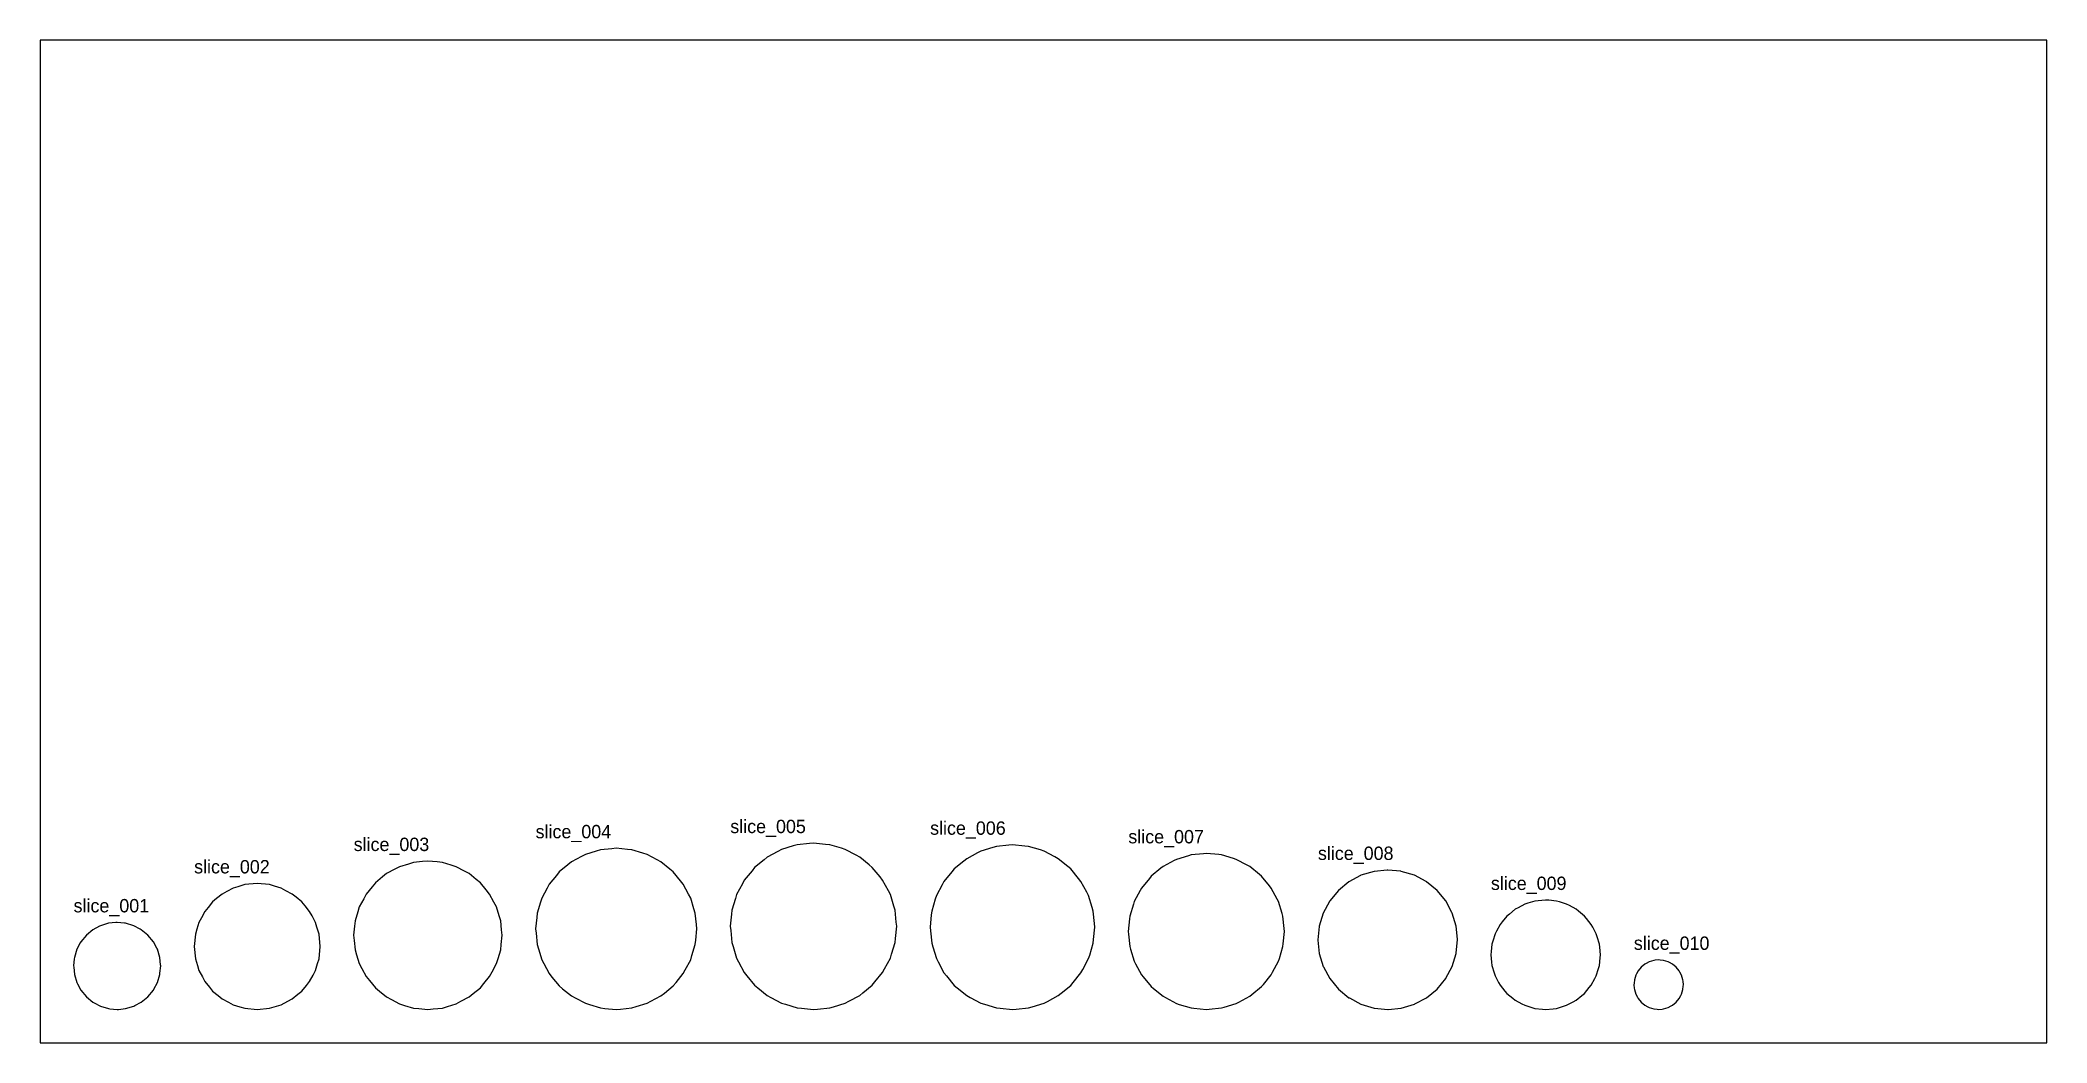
# Model space of a CAD drawing. Header units: metres. Extents: x 0 to 600, y 0 to 300.
import ezdxf

# ---------------------------------------------------------------- set-up
doc = ezdxf.new("R2010")
doc.units = ezdxf.units.M

msp = doc.modelspace()

# ---------------------------------------------------------------- linework, layer by layer
at = {"layer": 'sheet_boundary'}
for p, q in [((600, 300), (0, 300)), ((0, 300), (0, 0)), ((600, 0), (600, 300)), ((0, 0), (600, 0))]:
    msp.add_line(p, q, dxfattribs=at)
at = {"layer": 'slice_001'}
for p, q in [((22.648293, 36.008257), (20.481984, 35.794894)), ((23.022559, 36.045119), (22.648293, 36.008257)), ((25.188868, 35.831756), (23.022559, 36.045119)), ((12.194697, 30.257505), (12.017415, 29.925835)), ((13.814219, 32.230899), (12.194697, 30.257505)), ((15.787613, 33.850422), (13.814219, 32.230899)), ((17.707371, 34.876554), (15.787613, 33.850422)), ((18.039042, 35.053835), (17.707371, 34.876554)), ((20.481984, 35.794894), (18.039042, 35.053835)), ((25.563135, 35.794894), (25.188868, 35.831756)), ((28.006077, 35.053835), (25.563135, 35.794894)), ((29.925835, 34.027703), (28.006077, 35.053835)), ((30.257505, 33.850422), (29.925835, 34.027703)), ((32.230899, 32.230899), (30.257505, 33.850422)), ((33.850422, 30.257505), (32.230899, 32.230899)), ((34.876554, 28.337747), (33.850422, 30.257505)), ((10.213363, 25.188868), (10, 23.022559)), ((10.250225, 25.563135), (10.213363, 25.188868)), ((10.991283, 28.006077), (10.250225, 25.563135)), ((12.017415, 29.925835), (10.991283, 28.006077)), ((35.053835, 28.006077), (34.876554, 28.337747)), ((35.794894, 25.563135), (35.053835, 28.006077)), ((36.008257, 23.396825), (35.794894, 25.563135)), ((10, 23.022559), (10.036862, 22.648293)), ((10.036862, 22.648293), (10.250225, 20.481984)), ((10.250225, 20.481984), (10.991283, 18.039042)), ((10.991283, 18.039042), (11.168565, 17.707371)), ((34.027703, 16.119283), (35.053835, 18.039042)), ((35.053835, 18.039042), (35.794894, 20.481984)), ((35.794894, 20.481984), (35.831756, 20.85625)), ((35.831756, 20.85625), (36.045119, 23.022559)), ((36.045119, 23.022559), (36.008257, 23.396825)), ((11.168565, 17.707371), (12.194697, 15.787613)), ((12.194697, 15.787613), (13.814219, 13.814219)), ((13.814219, 13.814219), (15.787613, 12.194697)), ((15.787613, 12.194697), (16.119283, 12.017415)), ((16.119283, 12.017415), (18.039042, 10.991283)), ((28.337747, 11.168565), (30.257505, 12.194697)), ((30.257505, 12.194697), (32.230899, 13.814219)), ((32.230899, 13.814219), (33.850422, 15.787613)), ((33.850422, 15.787613), (34.027703, 16.119283)), ((18.039042, 10.991283), (20.481984, 10.250225)), ((20.481984, 10.250225), (20.85625, 10.213363)), ((20.85625, 10.213363), (23.022559, 10)), ((23.022559, 10), (23.396825, 10.036862)), ((23.396825, 10.036862), (25.563135, 10.250225)), ((25.563135, 10.250225), (28.006077, 10.991283)), ((28.006077, 10.991283), (28.337747, 11.168565))]:
    msp.add_line(p, q, dxfattribs=at)
at = {"layer": 'slice_002'}
for p, q in [((51.565959, 42.177815), (50.196001, 40.508517)), ((52.753023, 43.152013), (51.565959, 42.177815)), ((54.422321, 44.521971), (52.753023, 43.152013)), ((55.776632, 45.245865), (54.422321, 44.521971)), ((57.681121, 46.263835), (55.776632, 45.245865)), ((59.150635, 46.709608), (57.681121, 46.263835)), ((61.217125, 47.336471), (59.150635, 46.709608)), ((64.894446, 47.698656), (61.217125, 47.336471)), ((68.571768, 47.336471), (64.894446, 47.698656)), ((70.041281, 46.890698), (68.571768, 47.336471)), ((72.107772, 46.263835), (70.041281, 46.890698)), ((73.462083, 45.539941), (72.107772, 46.263835)), ((75.366572, 44.521971), (73.462083, 45.539941)), ((76.553636, 43.547773), (75.366572, 44.521971)), ((78.222934, 42.177815), (76.553636, 43.547773)), ((79.197132, 40.990752), (78.222934, 42.177815)), ((47.479939, 36.062653), (46.853076, 33.996163)), ((48.203833, 37.416965), (47.479939, 36.062653)), ((49.221803, 39.321453), (48.203833, 37.416965)), ((50.196001, 40.508517), (49.221803, 39.321453)), ((80.56709, 39.321453), (79.197132, 40.990752)), ((81.290984, 37.967142), (80.56709, 39.321453)), ((82.308954, 36.062653), (81.290984, 37.967142)), ((82.754726, 34.59314), (82.308954, 36.062653)), ((46.407304, 32.526649), (46.045119, 28.849328)), ((46.853076, 33.996163), (46.407304, 32.526649)), ((83.381589, 32.526649), (82.754726, 34.59314)), ((83.743774, 28.849328), (83.381589, 32.526649)), ((46.045119, 28.849328), (46.407304, 25.172007)), ((46.407304, 25.172007), (47.034167, 23.105516)), ((82.935817, 23.702493), (83.381589, 25.172007)), ((83.381589, 25.172007), (83.743774, 28.849328)), ((47.034167, 23.105516), (47.479939, 21.636003)), ((47.479939, 21.636003), (48.497909, 19.731514)), ((48.497909, 19.731514), (49.221803, 18.377203)), ((49.221803, 18.377203), (50.591761, 16.707904)), ((79.592892, 17.190139), (80.56709, 18.377203)), ((80.56709, 18.377203), (81.58506, 20.281691)), ((81.58506, 20.281691), (82.308954, 21.636003)), ((82.308954, 21.636003), (82.935817, 23.702493)), ((50.591761, 16.707904), (51.565959, 15.52084)), ((51.565959, 15.52084), (53.235257, 14.150883)), ((53.235257, 14.150883), (54.422321, 13.176685)), ((54.422321, 13.176685), (56.32681, 12.158715)), ((56.32681, 12.158715), (57.681121, 11.43482)), ((72.107772, 11.43482), (74.012261, 12.452791)), ((74.012261, 12.452791), (75.366572, 13.176685)), ((75.366572, 13.176685), (77.03587, 14.546643)), ((77.03587, 14.546643), (78.222934, 15.52084)), ((78.222934, 15.52084), (79.592892, 17.190139)), ((57.681121, 11.43482), (59.747612, 10.807958)), ((59.747612, 10.807958), (61.217125, 10.362185)), ((61.217125, 10.362185), (64.894446, 10)), ((64.894446, 10), (68.571768, 10.362185)), ((68.571768, 10.362185), (70.638258, 10.989048)), ((70.638258, 10.989048), (72.107772, 11.43482))]:
    msp.add_line(p, q, dxfattribs=at)
at = {"layer": 'slice_003'}
for p, q in [((114.362227, 54.239387), (111.610719, 53.968387)), ((115.941227, 54.394905), (114.362227, 54.239387)), ((118.692735, 54.123906), (115.941227, 54.394905)), ((120.271735, 53.968387), (118.692735, 54.123906)), ((102.382494, 49.647405), (100.245258, 47.893421)), ((103.608984, 50.653959), (102.382494, 49.647405)), ((106.047338, 51.957287), (103.608984, 50.653959)), ((107.44663, 52.705224), (106.047338, 51.957287)), ((110.092399, 53.507809), (107.44663, 52.705224)), ((111.610719, 53.968387), (110.092399, 53.507809)), ((122.917504, 53.165802), (120.271735, 53.968387)), ((124.435824, 52.705224), (122.917504, 53.165802)), ((126.874178, 51.401896), (124.435824, 52.705224)), ((128.27347, 50.653959), (126.874178, 51.401896)), ((130.410706, 48.899975), (128.27347, 50.653959)), ((131.637196, 47.893421), (130.410706, 48.899975)), ((96.736784, 43.130404), (95.433456, 40.69205)), ((97.484721, 44.529696), (96.736784, 43.130404)), ((99.238704, 46.666932), (97.484721, 44.529696)), ((100.245258, 47.893421), (99.238704, 46.666932)), ((133.391179, 45.756186), (131.637196, 47.893421)), ((134.397733, 44.529696), (133.391179, 45.756186)), ((135.701061, 42.091342), (134.397733, 44.529696)), ((136.448998, 40.69205), (135.701061, 42.091342)), ((94.170292, 36.527961), (94.014774, 34.948961)), ((94.972878, 39.173729), (94.170292, 36.527961)), ((95.433456, 40.69205), (94.972878, 39.173729)), ((137.251584, 38.046281), (136.448998, 40.69205)), ((137.712162, 36.527961), (137.251584, 38.046281)), ((137.983161, 33.776453), (137.712162, 36.527961)), ((94.014774, 34.948961), (93.743774, 32.197453)), ((93.743774, 32.197453), (93.899293, 30.618452)), ((93.899293, 30.618452), (94.170292, 27.866944)), ((137.86768, 29.445945), (138.13868, 32.197453)), ((138.13868, 32.197453), (137.983161, 33.776453)), ((94.170292, 27.866944), (94.63087, 26.348624)), ((94.63087, 26.348624), (95.433456, 23.702856)), ((136.448998, 23.702856), (136.909576, 25.221176)), ((136.909576, 25.221176), (137.712162, 27.866944)), ((137.712162, 27.866944), (137.86768, 29.445945)), ((95.433456, 23.702856), (96.181393, 22.303564)), ((96.181393, 22.303564), (97.484721, 19.865209)), ((97.484721, 19.865209), (98.491275, 18.63872)), ((98.491275, 18.63872), (100.245258, 16.501484)), ((132.64375, 17.727973), (134.397733, 19.865209)), ((134.397733, 19.865209), (135.14567, 21.264501)), ((135.14567, 21.264501), (136.448998, 23.702856)), ((100.245258, 16.501484), (101.471748, 15.49493)), ((101.471748, 15.49493), (103.608984, 13.740946)), ((103.608984, 13.740946), (105.008276, 12.99301)), ((105.008276, 12.99301), (107.44663, 11.689681)), ((124.435824, 11.689681), (125.835116, 12.437618)), ((125.835116, 12.437618), (128.27347, 13.740946)), ((128.27347, 13.740946), (129.49996, 14.7475)), ((129.49996, 14.7475), (131.637196, 16.501484)), ((131.637196, 16.501484), (132.64375, 17.727973)), ((107.44663, 11.689681), (108.96495, 11.229104)), ((108.96495, 11.229104), (111.610719, 10.426518)), ((111.610719, 10.426518), (113.189719, 10.271)), ((113.189719, 10.271), (115.941227, 10)), ((115.941227, 10), (117.520227, 10.155518)), ((117.520227, 10.155518), (120.271735, 10.426518)), ((120.271735, 10.426518), (121.790055, 10.887096)), ((121.790055, 10.887096), (124.435824, 11.689681))]:
    msp.add_line(p, q, dxfattribs=at)
at = {"layer": 'slice_004'}
for p, q in [((158.850867, 54.144307), (157.826383, 53.303535)), ((161.84917, 55.746933), (158.850867, 54.144307)), ((163.017994, 56.371683), (161.84917, 55.746933)), ((166.271343, 57.358576), (163.017994, 56.371683)), ((167.539591, 57.743295), (166.271343, 57.358576)), ((170.922961, 58.076528), (167.539591, 57.743295)), ((172.241895, 58.206431), (170.922961, 58.076528)), ((175.625265, 57.873198), (172.241895, 58.206431)), ((176.944199, 57.743295), (175.625265, 57.873198)), ((180.197548, 56.756402), (176.944199, 57.743295)), ((181.465796, 56.371683), (180.197548, 56.756402)), ((184.4641, 54.769056), (181.465796, 56.371683)), ((185.632924, 54.144307), (184.4641, 54.769056)), ((188.260959, 51.987533), (185.632924, 54.144307)), ((154.357577, 50.122279), (152.200804, 47.494244)), ((155.198349, 51.146762), (154.357577, 50.122279)), ((157.826383, 53.303535), (155.198349, 51.146762)), ((189.285442, 51.146762), (188.260959, 51.987533)), ((191.442215, 48.518727), (189.285442, 51.146762)), ((192.282986, 47.494244), (191.442215, 48.518727)), ((149.588708, 42.058869), (148.601816, 38.80552)), ((149.973427, 43.327117), (149.588708, 42.058869)), ((151.576054, 46.32542), (149.973427, 43.327117)), ((152.200804, 47.494244), (151.576054, 46.32542)), ((193.885613, 44.495941), (192.282986, 47.494244)), ((194.510363, 43.327117), (193.885613, 44.495941)), ((195.497255, 40.073768), (194.510363, 43.327117)), ((148.471913, 37.486586), (148.13868, 34.103216)), ((148.601816, 38.80552), (148.471913, 37.486586)), ((195.881974, 38.80552), (195.497255, 40.073768)), ((196.215207, 35.42215), (195.881974, 38.80552)), ((148.13868, 34.103216), (148.268583, 32.784281)), ((148.268583, 32.784281), (148.601816, 29.400911)), ((195.881974, 29.400911), (196.011878, 30.719846)), ((196.011878, 30.719846), (196.345111, 34.103216)), ((196.345111, 34.103216), (196.215207, 35.42215)), ((148.601816, 29.400911), (148.986535, 28.132663)), ((148.986535, 28.132663), (149.973427, 24.879314)), ((149.973427, 24.879314), (150.598177, 23.71049)), ((192.907736, 21.881011), (194.510363, 24.879314)), ((194.510363, 24.879314), (194.895082, 26.147563)), ((194.895082, 26.147563), (195.881974, 29.400911)), ((150.598177, 23.71049), (152.200804, 20.712187)), ((152.200804, 20.712187), (153.041576, 19.687704)), ((153.041576, 19.687704), (155.198349, 17.059669)), ((189.285442, 17.059669), (190.126213, 18.084152)), ((190.126213, 18.084152), (192.282986, 20.712187)), ((192.282986, 20.712187), (192.907736, 21.881011)), ((155.198349, 17.059669), (156.222832, 16.218898)), ((156.222832, 16.218898), (158.850867, 14.062125)), ((158.850867, 14.062125), (160.019691, 13.437375)), ((160.019691, 13.437375), (163.017994, 11.834748)), ((181.465796, 11.834748), (182.63462, 12.459498)), ((182.63462, 12.459498), (185.632924, 14.062125)), ((185.632924, 14.062125), (186.657407, 14.902896)), ((186.657407, 14.902896), (189.285442, 17.059669)), ((163.017994, 11.834748), (164.286242, 11.450029)), ((164.286242, 11.450029), (167.539591, 10.463137)), ((167.539591, 10.463137), (168.858525, 10.333233)), ((168.858525, 10.333233), (172.241895, 10)), ((172.241895, 10), (173.560829, 10.129904)), ((173.560829, 10.129904), (176.944199, 10.463137)), ((176.944199, 10.463137), (178.212448, 10.847856)), ((178.212448, 10.847856), (181.465796, 11.834748))]:
    msp.add_line(p, q, dxfattribs=at)
at = {"layer": 'slice_005'}
for p, q in [((216.448858, 54.779743), (213.631382, 52.4675)), ((217.40114, 55.561261), (216.448858, 54.779743)), ((220.615574, 57.279412), (217.40114, 55.561261)), ((221.702024, 57.860132), (220.615574, 57.279412)), ((225.189889, 58.918164), (221.702024, 57.860132)), ((226.368757, 59.275769), (225.189889, 58.918164)), ((229.996015, 59.633023), (226.368757, 59.275769)), ((231.221997, 59.753772), (229.996015, 59.633023)), ((234.849254, 59.396518), (231.221997, 59.753772)), ((236.075236, 59.275769), (234.849254, 59.396518)), ((239.563101, 58.217737), (236.075236, 59.275769)), ((240.741969, 57.860132), (239.563101, 58.217737)), ((243.956403, 56.141981), (240.741969, 57.860132)), ((245.042854, 55.561261), (243.956403, 56.141981)), ((247.860329, 53.249018), (245.042854, 55.561261)), ((210.537621, 48.697743), (209.956901, 47.611292)), ((212.849864, 51.515218), (210.537621, 48.697743)), ((213.631382, 52.4675), (212.849864, 51.515218)), ((248.812611, 52.4675), (247.860329, 53.249018)), ((251.124854, 49.650025), (248.812611, 52.4675)), ((251.906372, 48.697743), (251.124854, 49.650025)), ((253.624522, 45.483309), (251.906372, 48.697743)), ((207.881145, 43.21799), (206.823113, 39.730125)), ((208.238751, 44.396858), (207.881145, 43.21799)), ((209.956901, 47.611292), (208.238751, 44.396858)), ((254.205243, 44.396858), (253.624522, 45.483309)), ((255.263275, 40.908993), (254.205243, 44.396858)), ((206.702364, 38.504144), (206.345111, 34.876886)), ((206.823113, 39.730125), (206.702364, 38.504144)), ((255.62088, 39.730125), (255.263275, 40.908993)), ((255.978134, 36.102868), (255.62088, 39.730125)), ((256.098882, 34.876886), (255.978134, 36.102868)), ((206.345111, 34.876886), (206.46586, 33.650904)), ((206.46586, 33.650904), (206.823113, 30.023646)), ((206.823113, 30.023646), (207.180719, 28.844778)), ((254.562848, 26.535781), (255.62088, 30.023646)), ((255.62088, 30.023646), (255.741629, 31.249628)), ((255.741629, 31.249628), (256.098882, 34.876886)), ((207.180719, 28.844778), (208.238751, 25.356914)), ((208.238751, 25.356914), (208.819471, 24.270463)), ((208.819471, 24.270463), (210.537621, 21.056029)), ((252.487092, 22.14248), (254.205243, 25.356914)), ((254.205243, 25.356914), (254.562848, 26.535781)), ((210.537621, 21.056029), (211.319139, 20.103747)), ((211.319139, 20.103747), (213.631382, 17.286271)), ((248.812611, 17.286271), (249.594129, 18.238553)), ((249.594129, 18.238553), (251.906372, 21.056029)), ((251.906372, 21.056029), (252.487092, 22.14248)), ((213.631382, 17.286271), (214.583664, 16.504753)), ((214.583664, 16.504753), (217.40114, 14.192511)), ((217.40114, 14.192511), (218.487591, 13.61179)), ((218.487591, 13.61179), (221.702024, 11.89364)), ((240.741969, 11.89364), (241.82842, 12.47436)), ((241.82842, 12.47436), (245.042854, 14.192511)), ((245.042854, 14.192511), (245.995136, 14.974028)), ((245.995136, 14.974028), (248.812611, 17.286271)), ((221.702024, 11.89364), (222.880892, 11.536034)), ((222.880892, 11.536034), (226.368757, 10.478002)), ((226.368757, 10.478002), (227.594739, 10.357253)), ((227.594739, 10.357253), (231.221997, 10)), ((231.221997, 10), (232.447978, 10.120749)), ((232.447978, 10.120749), (236.075236, 10.478002)), ((236.075236, 10.478002), (237.254104, 10.835608)), ((237.254104, 10.835608), (240.741969, 11.89364))]:
    msp.add_line(p, q, dxfattribs=at)
at = {"layer": 'slice_006'}
for p, q in [((276.169882, 54.391716), (273.313036, 52.047162)), ((277.04548, 55.110301), (276.169882, 54.391716)), ((280.304833, 56.852461), (277.04548, 55.110301)), ((281.303795, 57.386418), (280.304833, 56.852461)), ((284.840399, 58.459235), (281.303795, 57.386418)), ((285.924337, 58.788044), (284.840399, 58.459235)), ((289.602282, 59.15029), (285.924337, 58.788044)), ((290.72954, 59.261315), (289.602282, 59.15029)), ((294.407485, 58.899069), (290.72954, 59.261315)), ((295.534743, 58.788044), (294.407485, 58.899069)), ((299.071346, 57.715227), (295.534743, 58.788044)), ((300.155284, 57.386418), (299.071346, 57.715227)), ((303.414637, 55.644258), (300.155284, 57.386418)), ((304.4136, 55.110301), (303.414637, 55.644258)), ((307.270446, 52.765747), (304.4136, 55.110301)), ((270.249897, 48.314717), (269.71594, 47.315754)), ((272.59445, 51.171563), (270.249897, 48.314717)), ((273.313036, 52.047162), (272.59445, 51.171563)), ((308.146044, 52.047162), (307.270446, 52.765747)), ((310.490598, 49.190316), (308.146044, 52.047162)), ((311.209183, 48.314717), (310.490598, 49.190316)), ((312.951344, 45.055365), (311.209183, 48.314717)), ((267.64497, 42.972464), (266.572154, 39.43586)), ((267.973779, 44.056402), (267.64497, 42.972464)), ((269.71594, 47.315754), (267.973779, 44.056402)), ((313.485301, 44.056402), (312.951344, 45.055365)), ((314.558117, 40.519799), (313.485301, 44.056402)), ((266.461129, 38.308603), (266.098882, 34.630657)), ((266.572154, 39.43586), (266.461129, 38.308603)), ((314.886926, 39.43586), (314.558117, 40.519799)), ((315.249172, 35.757915), (314.886926, 39.43586)), ((266.098882, 34.630657), (266.209908, 33.5034)), ((266.209908, 33.5034), (266.572154, 29.825455)), ((314.886926, 29.825455), (314.997951, 30.952712)), ((314.997951, 30.952712), (315.360197, 34.630657)), ((315.360197, 34.630657), (315.249172, 35.757915)), ((266.572154, 29.825455), (266.900963, 28.741516)), ((266.900963, 28.741516), (267.973779, 25.204913)), ((267.973779, 25.204913), (268.507736, 24.20595)), ((268.507736, 24.20595), (270.249897, 20.946598)), ((311.74314, 21.945561), (313.485301, 25.204913)), ((313.485301, 25.204913), (313.81411, 26.288851)), ((313.81411, 26.288851), (314.886926, 29.825455)), ((270.249897, 20.946598), (270.968482, 20.070999)), ((270.968482, 20.070999), (273.313036, 17.214153)), ((308.146044, 17.214153), (308.864629, 18.089752)), ((308.864629, 18.089752), (311.209183, 20.946598)), ((311.209183, 20.946598), (311.74314, 21.945561)), ((273.313036, 17.214153), (274.188634, 16.495568)), ((274.188634, 16.495568), (277.04548, 14.151014)), ((277.04548, 14.151014), (278.044443, 13.617057)), ((278.044443, 13.617057), (281.303795, 11.874897)), ((300.155284, 11.874897), (301.154247, 12.408854)), ((301.154247, 12.408854), (304.4136, 14.151014)), ((304.4136, 14.151014), (305.289198, 14.869599)), ((305.289198, 14.869599), (308.146044, 17.214153)), ((281.303795, 11.874897), (282.387734, 11.546088)), ((282.387734, 11.546088), (285.924337, 10.473271)), ((285.924337, 10.473271), (287.051595, 10.362246)), ((287.051595, 10.362246), (290.72954, 10)), ((290.72954, 10), (291.856798, 10.111025)), ((291.856798, 10.111025), (295.534743, 10.473271)), ((295.534743, 10.473271), (296.618681, 10.80208)), ((296.618681, 10.80208), (300.155284, 11.874897))]:
    msp.add_line(p, q, dxfattribs=at)
at = {"layer": 'slice_007'}
for p, q in [((339.032798, 54.517908), (335.735344, 52.755381)), ((339.77136, 54.912677), (339.032798, 54.517908)), ((343.349306, 55.998036), (339.77136, 54.912677)), ((344.150692, 56.241134), (343.349306, 55.998036)), ((347.871633, 56.607614), (344.150692, 56.241134)), ((348.705046, 56.689698), (347.871633, 56.607614)), ((352.425987, 56.323218), (348.705046, 56.689698)), ((353.259401, 56.241134), (352.425987, 56.323218)), ((356.837347, 55.155775), (353.259401, 56.241134)), ((357.638733, 54.912677), (356.837347, 55.155775)), ((360.936188, 53.15015), (357.638733, 54.912677)), ((331.666475, 49.204795), (329.294515, 46.314552)), ((332.197746, 49.85215), (331.666475, 49.204795)), ((335.087989, 52.22411), (332.197746, 49.85215)), ((335.735344, 52.755381), (335.087989, 52.22411)), ((361.674749, 52.755381), (360.936188, 53.15015)), ((364.564992, 50.38342), (361.674749, 52.755381)), ((365.212347, 49.85215), (364.564992, 50.38342)), ((367.584308, 46.961906), (365.212347, 49.85215)), ((327.137218, 42.278536), (326.894121, 41.47715)), ((328.899745, 45.57599), (327.137218, 42.278536)), ((329.294515, 46.314552), (328.899745, 45.57599)), ((368.115578, 46.314552), (367.584308, 46.961906)), ((369.878105, 43.017097), (368.115578, 46.314552)), ((370.272874, 42.278536), (369.878105, 43.017097)), ((371.358233, 38.700589), (370.272874, 42.278536)), ((325.726678, 37.06579), (325.360197, 33.344849)), ((325.808762, 37.899203), (325.726678, 37.06579)), ((326.894121, 41.47715), (325.808762, 37.899203)), ((371.601331, 37.899203), (371.358233, 38.700589)), ((371.967811, 34.178263), (371.601331, 37.899203)), ((325.360197, 33.344849), (325.442282, 32.511435)), ((325.442282, 32.511435), (325.808762, 28.790495)), ((371.683415, 29.623908), (372.049895, 33.344849)), ((372.049895, 33.344849), (371.967811, 34.178263)), ((325.808762, 28.790495), (326.05186, 27.989109)), ((326.05186, 27.989109), (327.137218, 24.411162)), ((327.137218, 24.411162), (327.531988, 23.672601)), ((368.510347, 21.113708), (370.272874, 24.411162)), ((370.272874, 24.411162), (370.515972, 25.212548)), ((370.515972, 25.212548), (371.601331, 28.790495)), ((371.601331, 28.790495), (371.683415, 29.623908)), ((327.531988, 23.672601), (329.294515, 20.375146)), ((329.294515, 20.375146), (329.825785, 19.727792)), ((329.825785, 19.727792), (332.197746, 16.837548)), ((365.743617, 17.484903), (368.115578, 20.375146)), ((368.115578, 20.375146), (368.510347, 21.113708)), ((332.197746, 16.837548), (332.8451, 16.306278)), ((332.8451, 16.306278), (335.735344, 13.934318)), ((335.735344, 13.934318), (336.473905, 13.539548)), ((336.473905, 13.539548), (339.77136, 11.777021)), ((357.638733, 11.777021), (358.377295, 12.171791)), ((358.377295, 12.171791), (361.674749, 13.934318)), ((361.674749, 13.934318), (362.322104, 14.465588)), ((362.322104, 14.465588), (365.212347, 16.837548)), ((365.212347, 16.837548), (365.743617, 17.484903)), ((339.77136, 11.777021), (340.572746, 11.533923)), ((340.572746, 11.533923), (344.150692, 10.448565)), ((344.150692, 10.448565), (344.984106, 10.36648)), ((344.984106, 10.36648), (348.705046, 10)), ((348.705046, 10), (349.53846, 10.082084)), ((349.53846, 10.082084), (353.259401, 10.448565)), ((353.259401, 10.448565), (354.060787, 10.691662)), ((354.060787, 10.691662), (357.638733, 11.777021))]:
    msp.add_line(p, q, dxfattribs=at)
at = {"layer": 'slice_008'}
for p, q in [((391.321223, 48.206607), (388.159993, 45.612253)), ((394.799189, 50.065618), (391.321223, 48.206607)), ((394.927845, 50.134386), (394.799189, 50.065618)), ((398.841257, 51.321507), (394.927845, 50.134386)), ((402.765892, 51.708051), (398.841257, 51.321507)), ((402.91107, 51.72235), (402.765892, 51.708051)), ((406.835705, 51.335806), (402.91107, 51.72235)), ((406.980883, 51.321507), (406.835705, 51.335806)), ((410.894296, 50.134386), (406.980883, 51.321507)), ((414.372262, 48.275375), (410.894296, 50.134386)), ((414.500918, 48.206607), (414.372262, 48.275375)), ((417.662148, 45.612253), (414.500918, 48.206607)), ((385.496871, 42.322367), (383.63786, 38.8444)), ((385.565638, 42.451022), (385.496871, 42.322367)), ((388.159993, 45.612253), (385.565638, 42.451022)), ((420.256502, 42.451022), (417.662148, 45.612253)), ((422.115513, 38.973056), (420.256502, 42.451022)), ((383.63786, 38.8444), (382.450738, 34.930988)), ((422.184281, 38.8444), (422.115513, 38.973056)), ((423.371403, 34.930988), (422.184281, 38.8444)), ((382.436439, 34.78581), (382.049895, 30.861175)), ((382.049895, 30.861175), (382.064194, 30.715997)), ((382.064194, 30.715997), (382.450738, 26.791362)), ((382.450738, 34.930988), (382.436439, 34.78581)), ((423.757946, 31.006353), (423.371403, 34.930988)), ((423.385702, 26.93654), (423.772245, 30.861175)), ((423.772245, 30.861175), (423.757946, 31.006353)), ((382.450738, 26.791362), (383.63786, 22.877949)), ((422.184281, 22.877949), (423.371403, 26.791362)), ((423.371403, 26.791362), (423.385702, 26.93654)), ((383.63786, 22.877949), (383.706627, 22.749294)), ((383.706627, 22.749294), (385.565638, 19.271327)), ((385.565638, 19.271327), (388.159993, 16.110097)), ((417.662148, 16.110097), (420.256502, 19.271327)), ((420.256502, 19.271327), (420.32527, 19.399983)), ((420.32527, 19.399983), (422.184281, 22.877949)), ((388.159993, 16.110097), (391.321223, 13.515743)), ((391.321223, 13.515743), (391.449878, 13.446975)), ((391.449878, 13.446975), (394.927845, 11.587964)), ((411.022951, 11.656732), (414.500918, 13.515743)), ((414.500918, 13.515743), (417.662148, 16.110097)), ((394.927845, 11.587964), (398.841257, 10.400842)), ((398.841257, 10.400842), (398.986436, 10.386544)), ((398.986436, 10.386544), (402.91107, 10)), ((402.91107, 10), (403.056249, 10.014299)), ((403.056249, 10.014299), (406.980883, 10.400842)), ((406.980883, 10.400842), (410.894296, 11.587964)), ((410.894296, 11.587964), (411.022951, 11.656732))]:
    msp.add_line(p, q, dxfattribs=at)
at = {"layer": 'slice_009'}
for p, q in [((446.949447, 42.427498), (444.777011, 41.768497)), ((447.884019, 42.519545), (446.949447, 42.427498)), ((450.143277, 42.742063), (447.884019, 42.519545)), ((451.077848, 42.650015), (450.143277, 42.742063)), ((453.337106, 42.427498), (451.077848, 42.650015)), ((454.235763, 42.154893), (453.337106, 42.427498)), ((456.408199, 41.495892), (454.235763, 42.154893)), ((437.127016, 36.192218), (436.531261, 35.466289)), ((438.567209, 37.947099), (437.127016, 36.192218)), ((439.293139, 38.542853), (438.567209, 37.947099)), ((441.048019, 39.983047), (439.293139, 38.542853)), ((441.876226, 40.425732), (441.048019, 39.983047)), ((443.878354, 41.495892), (441.876226, 40.425732)), ((444.777011, 41.768497), (443.878354, 41.495892)), ((457.236406, 41.053207), (456.408199, 41.495892)), ((459.238534, 39.983047), (457.236406, 41.053207)), ((459.964464, 39.387292), (459.238534, 39.983047)), ((461.719344, 37.947099), (459.964464, 39.387292)), ((462.315099, 37.221169), (461.719344, 37.947099)), ((463.755292, 35.466289), (462.315099, 37.221169)), ((434.359415, 30.463518), (434.08681, 29.564861)), ((435.018416, 32.635954), (434.359415, 30.463518)), ((435.461101, 33.46416), (435.018416, 32.635954)), ((436.531261, 35.466289), (435.461101, 33.46416)), ((464.197978, 34.638082), (463.755292, 35.466289)), ((465.268137, 32.635954), (464.197978, 34.638082)), ((465.540742, 31.737297), (465.268137, 32.635954)), ((466.199743, 29.564861), (465.540742, 31.737297)), ((433.864293, 27.305603), (433.772245, 26.371031)), ((433.772245, 26.371031), (433.994763, 24.111773)), ((434.08681, 29.564861), (433.864293, 27.305603)), ((433.994763, 24.111773), (434.08681, 23.177202)), ((466.29179, 28.630289), (466.199743, 29.564861)), ((466.199743, 23.177202), (466.422261, 25.43646)), ((466.514308, 26.371031), (466.29179, 28.630289)), ((466.422261, 25.43646), (466.514308, 26.371031)), ((434.08681, 23.177202), (434.745811, 21.004765)), ((434.745811, 21.004765), (435.018416, 20.106109)), ((435.018416, 20.106109), (436.088576, 18.10398)), ((436.088576, 18.10398), (436.531261, 17.275774)), ((463.755292, 17.275774), (464.825452, 19.277902)), ((464.825452, 19.277902), (465.268137, 20.106109)), ((465.268137, 20.106109), (465.927138, 22.278545)), ((465.927138, 22.278545), (466.199743, 23.177202)), ((436.531261, 17.275774), (437.971454, 15.520893)), ((437.971454, 15.520893), (438.567209, 14.794964)), ((438.567209, 14.794964), (440.32209, 13.354771)), ((440.32209, 13.354771), (441.048019, 12.759016)), ((441.048019, 12.759016), (443.050148, 11.688856)), ((456.408199, 11.246171), (458.410328, 12.31633)), ((458.410328, 12.31633), (459.238534, 12.759016)), ((459.238534, 12.759016), (460.993415, 14.199209)), ((460.993415, 14.199209), (461.719344, 14.794964)), ((461.719344, 14.794964), (463.159537, 16.549844)), ((463.159537, 16.549844), (463.755292, 17.275774)), ((443.050148, 11.688856), (443.878354, 11.246171)), ((443.878354, 11.246171), (446.05079, 10.58717)), ((446.05079, 10.58717), (446.949447, 10.314565)), ((446.949447, 10.314565), (449.208705, 10.092047)), ((449.208705, 10.092047), (450.143277, 10)), ((450.143277, 10), (452.402535, 10.222518)), ((452.402535, 10.222518), (453.337106, 10.314565)), ((453.337106, 10.314565), (455.509542, 10.973566)), ((455.509542, 10.973566), (456.408199, 11.246171))]:
    msp.add_line(p, q, dxfattribs=at)
at = {"layer": 'slice_010'}
for p, q in [((481.091337, 24.264405), (480.196532, 23.786121)), ((482.482227, 24.686327), (481.091337, 24.264405)), ((482.91898, 24.729343), (482.482227, 24.686327)), ((483.928704, 24.828792), (482.91898, 24.729343)), ((484.365457, 24.785776), (483.928704, 24.828792)), ((485.375181, 24.686327), (484.365457, 24.785776)), ((486.766071, 24.264405), (485.375181, 24.686327)), ((487.153116, 24.057524), (486.766071, 24.264405)), ((488.047922, 23.579241), (487.153116, 24.057524)), ((476.656774, 18.860873), (476.557324, 17.851149)), ((477.078695, 20.251763), (476.656774, 18.860873)), ((477.285576, 20.638808), (477.078695, 20.251763)), ((477.763859, 21.533614), (477.285576, 20.638808)), ((478.685934, 22.657166), (477.763859, 21.533614)), ((479.809486, 23.579241), (478.685934, 22.657166)), ((480.196532, 23.786121), (479.809486, 23.579241)), ((489.171474, 22.657166), (488.047922, 23.579241)), ((490.093549, 21.533614), (489.171474, 22.657166)), ((490.300429, 21.146568), (490.093549, 21.533614)), ((490.778713, 20.251763), (490.300429, 21.146568)), ((491.200634, 18.860873), (490.778713, 20.251763)), ((491.243651, 18.42412), (491.200634, 18.860873)), ((491.3431, 17.414396), (491.243651, 18.42412)), ((476.557324, 17.851149), (476.514308, 17.414396)), ((476.514308, 17.414396), (476.613757, 16.404672)), ((476.613757, 16.404672), (476.656774, 15.967919)), ((476.656774, 15.967919), (477.078695, 14.57703)), ((477.078695, 14.57703), (477.556979, 13.682224)), ((477.556979, 13.682224), (477.763859, 13.295178)), ((477.763859, 13.295178), (478.685934, 12.171626)), ((478.685934, 12.171626), (479.809486, 11.249551)), ((488.047922, 11.249551), (489.171474, 12.171626)), ((489.171474, 12.171626), (490.093549, 13.295178)), ((490.093549, 13.295178), (490.571832, 14.189984)), ((490.571832, 14.189984), (490.778713, 14.57703)), ((490.778713, 14.57703), (491.200634, 15.967919)), ((491.200634, 15.967919), (491.300084, 16.977643)), ((491.300084, 16.977643), (491.3431, 17.414396)), ((479.809486, 11.249551), (480.704292, 10.771268)), ((480.704292, 10.771268), (481.091337, 10.564387)), ((481.091337, 10.564387), (482.482227, 10.142466)), ((482.482227, 10.142466), (483.491951, 10.043016)), ((483.491951, 10.043016), (483.928704, 10)), ((483.928704, 10), (484.938428, 10.099449)), ((484.938428, 10.099449), (485.375181, 10.142466)), ((485.375181, 10.142466), (486.766071, 10.564387)), ((486.766071, 10.564387), (487.660876, 11.042671)), ((487.660876, 11.042671), (488.047922, 11.249551))]:
    msp.add_line(p, q, dxfattribs=at)

# ---------------------------------------------------------------- texts
at = {"layer": 'slice_001'}
msp.add_text('slice_001', height=4, dxfattribs=at).set_placement((10, 39.045119))
at = {"layer": 'slice_002'}
msp.add_text('slice_002', height=4, dxfattribs=at).set_placement((46.045119, 50.698656))
at = {"layer": 'slice_003'}
msp.add_text('slice_003', height=4, dxfattribs=at).set_placement((93.743774, 57.394905))
at = {"layer": 'slice_004'}
msp.add_text('slice_004', height=4, dxfattribs=at).set_placement((148.13868, 61.206431))
at = {"layer": 'slice_005'}
msp.add_text('slice_005', height=4, dxfattribs=at).set_placement((206.345111, 62.753772))
at = {"layer": 'slice_006'}
msp.add_text('slice_006', height=4, dxfattribs=at).set_placement((266.098882, 62.261315))
at = {"layer": 'slice_007'}
msp.add_text('slice_007', height=4, dxfattribs=at).set_placement((325.360197, 59.689698))
at = {"layer": 'slice_008'}
msp.add_text('slice_008', height=4, dxfattribs=at).set_placement((382.049895, 54.72235))
at = {"layer": 'slice_009'}
msp.add_text('slice_009', height=4, dxfattribs=at).set_placement((433.772245, 45.742063))
at = {"layer": 'slice_010'}
msp.add_text('slice_010', height=4, dxfattribs=at).set_placement((476.514308, 27.828792))

doc.saveas('drawing.dxf')
